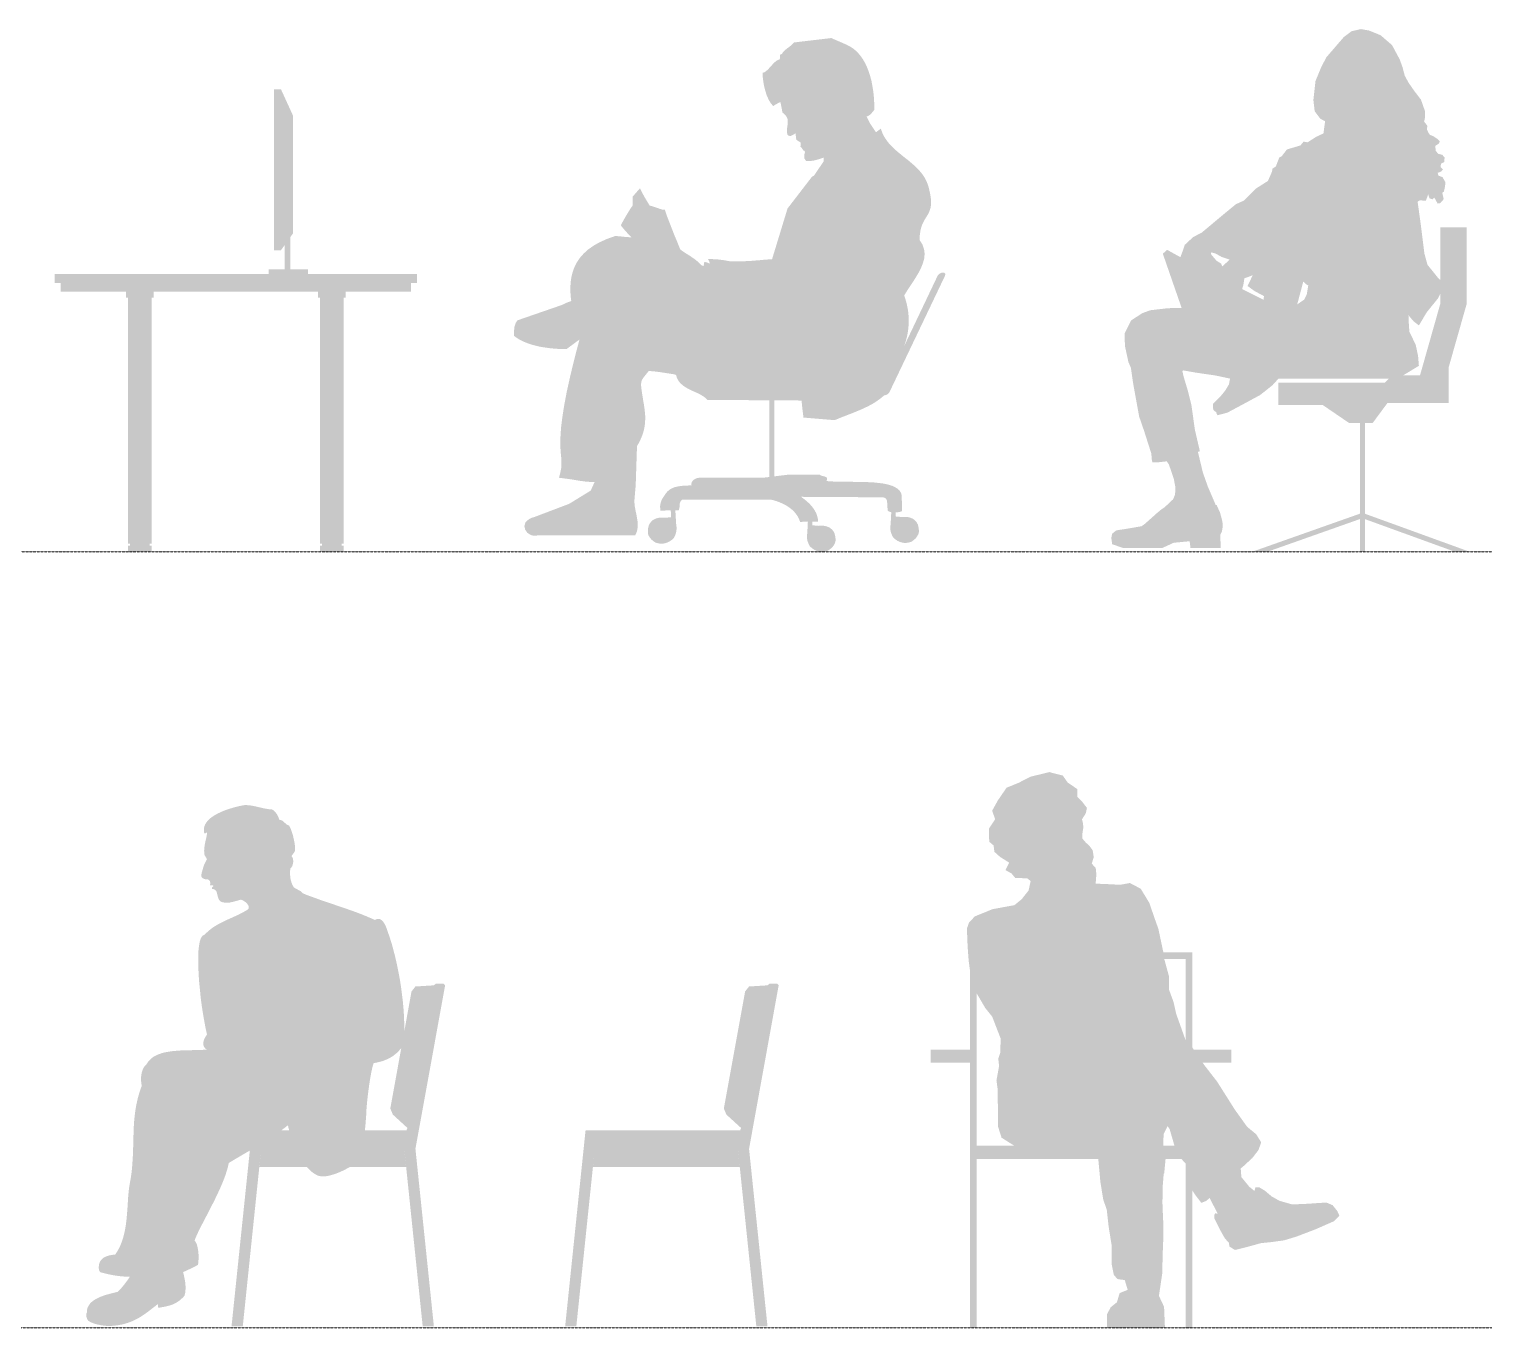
# Model space of a CAD drawing. Header units: inches. Extents: x -449 to 9267, y -5852 to 3388.
# Drawn here: x 4305 to 6089, y -5851 to -4258 of the extents above; entities that cross this region are included whole.
import ezdxf

# ---------------------------------------------------------------- set-up
doc = ezdxf.new("R2010")
doc.units = ezdxf.units.IN
doc.header["$MEASUREMENT"] = 0
doc.linetypes.add('TRATTEGGIATA2', pattern=[0.375, 0.25, -0.125])
doc.layers.add('FIGURE_PERSONE', color=252, linetype='Continuous', lineweight=0)

msp = doc.modelspace()

# ---------------------------------------------------------------- hatches: boundary and pattern name
at = {"layer": 'FIGURE_PERSONE'}
h = msp.add_hatch(color=256, dxfattribs=at)
h.paths.add_polyline_path([(6040.9, -4453.6), (6041.9, -4446.2), (6038.3, -4439.8), (6033.2, -4437.9), (6032.3, -4434.5), (6036.6, -4432.9), (6038.8, -4430.2), (6035.8, -4427.2), (6036.5, -4423.2), (6040.3, -4421.2), (6040.8, -4415.8), (6038, -4412.4), (6033, -4411.1), (6030, -4407.6), (6029.3, -4401.5), (6033.9, -4398.4), (6034.8, -4395.8), (6031.9, -4392.9), (6027.6, -4389.9), (6022.7, -4387.8), (6020.6, -4384.6), (6019.1, -4381), (6019.7, -4376.8), (6015.7, -4371.7), (6016.6, -4367.4), (6016.9, -4359.3), (6011.8, -4344.7), (6003.3, -4333.6), (5996.6, -4323.9), (5991.9, -4315.3), (5989.4, -4305.5), (5985.7, -4295.3), (5976.4, -4277.9), (5962.3, -4265.7), (5947.9, -4259.9), (5938.2, -4258.2), (5926.7, -4260.8), (5917.1, -4268.1), (5895.8, -4292.8), (5889.5, -4304.9), (5882.5, -4321.9), (5879.9, -4345.1), (5881.5, -4359), (5888.3, -4368), (5894.3, -4371.3), (5892.2, -4386.2), (5883.7, -4390.1), (5872.7, -4397.1), (5867.9, -4396.2), (5864, -4400.9), (5847.5, -4405.8), (5840.8, -4414.4), (5838.2, -4415.5), (5833.8, -4426.7), (5829.8, -4429.3), (5829.2, -4432.9), (5824.2, -4444.4), (5809.9, -4453.5), (5794.9, -4468.4), (5784.8, -4473), (5766.5, -4488.1), (5742.9, -4507.9), (5732.5, -4513.2), (5722.1, -4522.9), (5719.2, -4531.6), (5716.8, -4537.9), (5700.5, -4528.9), (5695.3, -4533.7), (5718.3, -4600.1), (5701.5, -4600.5), (5679.9, -4603), (5670.1, -4606.6), (5656.4, -4615.5), (5648.4, -4631.4), (5648.8, -4646.7), (5653.1, -4666.6), (5656.1, -4673.5), (5659, -4693.4), (5666.3, -4733.5), (5672.4, -4751.2), (5681.2, -4778.8), (5681.9, -4787.4), (5682.6, -4789.3), (5687.5, -4789.7), (5700.2, -4788.3), (5702.8, -4792.3), (5708.7, -4809.6), (5710.7, -4820.2), (5710.3, -4829), (5707.9, -4834.8), (5697.8, -4844.3), (5693.3, -4847.4), (5687.8, -4852), (5673, -4865.2), (5669.1, -4867.9), (5649.2, -4871.3), (5638.4, -4872.9), (5633.3, -4876.8), (5632.1, -4882), (5632.9, -4888.1), (5633.1, -4889.9), (5646.4, -4894.5), (5694.7, -4894.5), (5708.7, -4888.1), (5728.2, -4886.3), (5729.2, -4894.5), (5766.3, -4894.5), (5765.7, -4878.4), (5767.8, -4874.1), (5768.8, -4867.9), (5768.3, -4861.8), (5765.4, -4851.1), (5761.2, -4841.7), (5760.2, -4842), (5750.4, -4819), (5744.4, -4802.1), (5738.3, -4776.6), (5740.7, -4775.8), (5734.6, -4749.6), (5730.3, -4718.9), (5726.1, -4702.2), (5720.8, -4684.5), (5719.2, -4677.4), (5720.6, -4676.8), (5735.7, -4679.5), (5759.3, -4682.9), (5777.7, -4686.8), (5776.4, -4693.8), (5771.6, -4701.8), (5765.3, -4709.4), (5760.6, -4714.1), (5756.9, -4717.6), (5756.6, -4721.8), (5757.4, -4725.3), (5761.3, -4728.8), (5761, -4729.8), (5762.6, -4731.7), (5774.4, -4728.6), (5793.3, -4718.5), (5814.7, -4706.9), (5829.8, -4694.9), (5836.9, -4687.1), (5983.4, -4687.1), (5988.7, -4683.6), (6001.6, -4675.8), (6009.3, -4671.1), (6008.3, -4659.2), (6005.4, -4645.4), (5997.6, -4629.2), (5996.9, -4618.8), (5996.5, -4609.1), (6002.7, -4616.5), (6009.3, -4621.6), (6018.9, -4605.5), (6032.7, -4588.4), (6035.5, -4583), (6035.5, -4565.8), (6033, -4563.6), (6019.8, -4547.2), (6016, -4533.4), (6011.8, -4499.4), (6007.7, -4469.8), (6010.8, -4468), (6014, -4468.5), (6017.9, -4468.6), (6020.7, -4460.9), (6022.2, -4465.6), (6026, -4467.1), (6028.1, -4464.7), (6032.3, -4472.2), (6035.5, -4471.6), (6039.7, -4466.8), (6038, -4459), (6039.9, -4457.5)])
h.paths.add_polyline_path([(5867.5, -4567.8), (5870.6, -4570.9), (5873.6, -4572.6), (5871.8, -4583.5), (5868.6, -4590), (5860.1, -4595.8)], flags=16)
h.paths.add_polyline_path([(5805.6, -4560), (5799.1, -4573.2), (5807.8, -4579.5), (5819.4, -4585.7), (5818.7, -4590.1), (5792.5, -4577.1), (5793.9, -4572.3), (5794.6, -4568.6), (5795.3, -4563.7), (5799.2, -4562.5)], flags=16)
h.paths.add_polyline_path([(5777.1, -4540.9), (5770.8, -4546.9), (5768.2, -4549.2), (5766.7, -4545.7), (5761.1, -4542.3), (5754.2, -4534.1), (5754.6, -4532), (5759.8, -4533.4), (5767.4, -4537.6)], flags=16)
for points in [[(4964.1, -4650.6), (4960.5, -4650.6), (4956.6, -4650.5), (4952.6, -4650.3), (4948.5, -4650), (4944.2, -4649.6), (4939.9, -4649), (4935.5, -4648.4), (4931.1, -4647.6), (4926.7, -4646.6), (4922.4, -4645.5), (4918.2, -4644.1), (4914.1, -4642.6), (4910.2, -4640.9), (4906.4, -4639), (4902.9, -4636.8), (4899.6, -4634.4), (4899.6, -4632.2), (4899.7, -4629.9), (4899.8, -4627.4), (4900.3, -4623.1), (4902, -4618.1), (4903.8, -4615.4), (4958.2, -4596.6), (4963, -4594.3), (4967.5, -4592.5), (4969.9, -4591.8), (4969.4, -4588.1), (4968.9, -4581.5), (4968.8, -4575), (4969.1, -4568.6), (4970.1, -4562.2), (4971.6, -4556.1), (4973.8, -4550.1), (4976.7, -4544.3), (4980.4, -4538.8), (4985.1, -4533.5), (4990.6, -4528.5), (4997.2, -4523.8), (5004.9, -4519.5), (5013.8, -4515.5), (5024, -4511.9), (5025.8, -4512.1), (5027.5, -4512.2), (5029.5, -4512.4), (5031.8, -4512.6), (5034.3, -4512.9), (5036.9, -4513.1), (5039.6, -4513.3), (5042.1, -4513.6), (5043.7, -4513.7), (5042, -4511.9), (5039.9, -4509.7), (5037.8, -4507.4), (5035.9, -4505.2), (5034, -4503.1), (5032.3, -4501), (5030.7, -4498.9), (5032.3, -4495.7), (5034.1, -4492.4), (5036, -4489), (5038, -4485.7), (5039.9, -4482.5), (5041.8, -4479.5), (5043.6, -4476.7), (5045.2, -4474.5), (5045.2, -4463.6), (5054.1, -4453.5), (5056.4, -4458.1), (5059.2, -4463.2), (5062.4, -4468.7), (5066, -4474.7), (5067.6, -4475), (5069.4, -4475.5), (5073.4, -4476.9), (5074.3, -4477.1), (5075.7, -4477.6), (5077, -4478.1), (5078.4, -4478.6), (5079.7, -4479), (5082.3, -4479.7), (5083.5, -4479.7), (5084.7, -4479.8), (5085.7, -4482.8), (5086.9, -4486.5), (5088.5, -4490.7), (5090.3, -4495.4), (5092.3, -4500.5), (5094.4, -4505.9), (5096.6, -4511.5), (5099, -4517.2), (5101.3, -4522.9), (5103.6, -4528.5), (5103.9, -4528.9), (5104.7, -4529.2), (5105.5, -4529.9), (5106.4, -4530.6), (5107.5, -4531.3), (5108.8, -4532.1), (5110.1, -4533), (5112.4, -4534.4), (5116.6, -4537.1), (5118.4, -4538.4), (5120.4, -4539.7), (5122.2, -4541.1), (5124.1, -4542.6), (5127.2, -4545.4), (5129.5, -4547.9), (5132.2, -4548.7), (5133, -4543.7), (5134.8, -4544.1), (5136.2, -4544.4), (5137.8, -4545), (5140, -4545.9), (5139.6, -4544.7), (5138.9, -4542.9), (5138.2, -4541.4), (5137.5, -4540.1), (5141.4, -4540.3), (5142.9, -4540.3), (5144.7, -4540.4), (5147.1, -4540.6), (5149, -4540.6), (5151, -4540.9), (5152.3, -4541), (5153.7, -4541.2), (5155.2, -4541.4), (5156.8, -4541.6), (5158.5, -4541.9), (5160.4, -4542.2), (5162.5, -4542.6), (5164.4, -4542.9), (5166.6, -4543.1), (5169, -4543.2), (5171.6, -4543.2), (5174.4, -4543.2), (5177.4, -4543.1), (5180.5, -4543), (5183.8, -4542.8), (5187.3, -4542.6), (5190.9, -4542.4), (5194.6, -4542.1), (5198.4, -4541.8), (5202.2, -4541.5), (5206.2, -4541.1), (5210.1, -4540.8), (5216.1, -4540.4), (5235.1, -4478.2), (5265.1, -4439.2), (5267.3, -4438.2), (5279.2, -4420.7), (5279.2, -4415.8), (5276.4, -4416.8), (5273.2, -4417.8), (5270.2, -4418.7), (5267.3, -4419.4), (5263, -4420), (5257.8, -4419.8), (5255.6, -4416.5), (5255.5, -4414), (5255.7, -4412.4), (5256.3, -4409.6), (5256.3, -4408.6), (5255.8, -4407.5), (5254.6, -4407.1), (5253, -4404.6), (5252.1, -4403.3), (5251.6, -4403), (5250.9, -4402.8), (5251.4, -4397.5), (5245.8, -4393.9), (5244.9, -4386), (5242.5, -4387.6), (5238.9, -4389.3), (5236.5, -4389), (5235.1, -4387.7), (5234.4, -4385.2), (5234.3, -4381.3), (5235.1, -4375.8), (5235.1, -4372.9), (5235.3, -4370.7), (5235.1, -4368.8), (5234.6, -4367.2), (5233.9, -4365.7), (5232.7, -4364.2), (5231, -4362.5), (5228.8, -4360.4), (5228.4, -4358.3), (5228, -4355.7), (5227.5, -4353), (5226.9, -4350.1), (5226.3, -4347.6), (5224.8, -4348.3), (5223.3, -4349.1), (5220.2, -4350.9), (5219.4, -4351.4), (5218.4, -4352), (5217.5, -4352.6), (5214.5, -4349.1), (5211.9, -4344.7), (5209.7, -4339.7), (5207.9, -4334.2), (5206.4, -4328.4), (5205.4, -4322.6), (5204.7, -4317), (5204.5, -4311.7), (5205.7, -4311.5), (5206.9, -4311), (5208.2, -4310.2), (5209.4, -4309.2), (5210.8, -4308), (5212.1, -4306.6), (5213.4, -4305.2), (5214.8, -4303.7), (5216.1, -4302.2), (5217.4, -4300.8), (5218.7, -4299.4), (5221.2, -4297.3), (5223.3, -4296), (5225, -4295.7), (5225.6, -4294.6), (5225.8, -4293.4), (5225.9, -4292.3), (5225.9, -4289.8), (5227, -4289), (5228.3, -4288.8), (5229.3, -4286.9), (5230.8, -4285.1), (5232.7, -4283.4), (5234.8, -4281.7), (5237.1, -4280.1), (5239.2, -4278.4), (5241.2, -4276.6), (5243, -4274.6), (5288.7, -4269.2), (5307.4, -4277.3), (5312.3, -4279.8), (5316.7, -4282.9), (5320.7, -4286.5), (5324.2, -4290.5), (5327.4, -4295), (5330.2, -4299.8), (5332.6, -4305), (5334.7, -4310.4), (5336.5, -4316), (5338, -4321.8), (5339.1, -4327.7), (5340.1, -4333.7), (5340.8, -4339.7), (5341.2, -4345.6), (5341.5, -4351.4), (5341.6, -4357.1), (5339.5, -4359.7), (5336.9, -4362.7), (5334.7, -4364.4), (5332.6, -4365.2), (5332, -4365.5), (5333.5, -4368.4), (5336.1, -4373.7), (5343.5, -4384.8), (5345.1, -4383.5), (5346.8, -4382.3), (5349.5, -4380.3), (5351.5, -4386), (5354.2, -4391.1), (5357.4, -4395.8), (5361, -4400.2), (5365.1, -4404.2), (5369.4, -4408.1), (5374, -4411.9), (5378.6, -4415.6), (5383.3, -4419.3), (5387.8, -4423.1), (5392.2, -4427), (5396.3, -4431.2), (5400, -4435.6), (5403.2, -4440.4), (5405.9, -4445.6), (5407.9, -4451.3), (5409.6, -4458.4), (5410.7, -4464.5), (5411.1, -4469.6), (5411, -4474), (5410.4, -4477.7), (5409.4, -4480.8), (5408.2, -4483.8), (5406.7, -4486.4), (5405.1, -4488.9), (5403.5, -4491.6), (5401.9, -4494.4), (5400.4, -4497.6), (5399.1, -4501.3), (5398, -4505.7), (5397.3, -4510.8), (5397.1, -4516.9), (5400.6, -4522.5), (5402.5, -4528.2), (5403.2, -4533.9), (5402.7, -4539.6), (5401.1, -4545.3), (5398.8, -4551.1), (5395.9, -4556.8), (5392.5, -4562.5), (5388.9, -4568.2), (5385.2, -4573.8), (5381.5, -4579.4), (5378.1, -4584.9, -0.183544), (5377.8, -4647.6), (5419.4, -4560.1), (5421.7, -4558.1), (5423.7, -4557), (5426.8, -4556.7), (5428.7, -4558.6), (5428.1, -4560.9), (5359.8, -4704), (5358.5, -4705.2), (5357.4, -4706.2), (5355.1, -4707.1), (5353.7, -4707.3), (5350.1, -4710.4), (5347.8, -4712.1), (5345.3, -4713.9), (5342.7, -4715.7), (5340, -4717.4), (5337, -4719), (5334, -4720.7), (5330.7, -4722.2), (5327.4, -4723.8), (5324, -4725.3), (5320.6, -4726.7), (5317.2, -4728.1), (5313.7, -4729.5), (5310.3, -4730.8), (5307, -4732.1), (5303.9, -4733.3), (5300.8, -4734.5), (5297.9, -4735.7), (5295.3, -4736.8), (5292.8, -4737.8), (5254.6, -4734.6), (5254, -4729.4), (5253.2, -4722.9), (5252.4, -4715.3), (5252.2, -4713.7), (5219, -4713.5), (5219, -4806.7), (5237.2, -4804.5), (5274.4, -4804.5), (5275.6, -4805.4), (5277.3, -4806), (5280.3, -4806.8), (5283.5, -4808.3), (5283.7, -4810.4), (5282.8, -4812.4), (5285.8, -4812.7), (5289, -4812.9), (5292.3, -4813.1), (5295.8, -4813.2), (5299.4, -4813.3), (5303, -4813.3), (5306.8, -4813.4), (5310.6, -4813.4), (5314.5, -4813.4), (5318.4, -4813.5), (5322.3, -4813.5), (5326.1, -4813.6), (5330, -4813.7), (5333.8, -4813.8), (5337.6, -4814), (5341.3, -4814.2), (5344.8, -4814.6), (5348.4, -4815), (5351.7, -4815.4), (5354.9, -4816), (5357.9, -4816.7), (5360.8, -4817.5), (5363.4, -4818.3), (5367.5, -4820.3), (5369.9, -4821.8), (5372.6, -4824.2), (5374.6, -4827.9), (5375.2, -4830.9), (5375.2, -4833.3), (5375.4, -4849.4), (5374.1, -4849.9), (5372, -4850.4), (5370.2, -4850.8), (5367.8, -4851), (5367.6, -4855.9), (5375.2, -4856.6), (5377, -4856.4), (5378.7, -4856.4), (5380.4, -4856.4), (5383.1, -4856.7), (5385.3, -4857.3), (5386.8, -4857.9), (5388.9, -4858.7), (5391.7, -4861), (5393.5, -4863.2), (5395, -4866), (5395.6, -4868.6), (5396.1, -4872.1), (5396.1, -4875.2), (5395.6, -4877.4), (5394.4, -4879.7), (5392.5, -4882.5), (5389.8, -4884.9), (5386.8, -4887), (5382.6, -4888.1), (5379.6, -4888.4), (5376.2, -4888.1), (5372.8, -4887.1), (5369.9, -4885.8), (5368.2, -4884.6), (5366.9, -4883.7), (5364.6, -4881.6), (5363.4, -4879.3), (5361.9, -4875.7), (5361.2, -4872.2), (5361, -4868.7), (5361.5, -4865.7), (5362.3, -4850.7), (5359.3, -4849.8), (5357.8, -4848.5), (5357.6, -4844.3), (5357.4, -4840.8), (5357.2, -4838), (5356.8, -4835.9), (5356, -4834.3), (5354.7, -4833.3), (5352.9, -4832.6), (5350.3, -4832.4), (5252.1, -4831.8), (5252, -4831.9), (5252.4, -4832.3), (5253.3, -4833), (5254.5, -4833.9), (5256, -4835), (5257.7, -4836.4), (5259.6, -4838.1), (5261.6, -4839.9), (5263.6, -4842), (5265.5, -4844.3), (5267.4, -4846.8), (5269, -4849.5), (5270.5, -4852.4), (5271.5, -4855.5), (5272.3, -4858.8), (5272.5, -4862.3), (5265.6, -4862.3), (5265.4, -4866.7), (5273, -4867.4), (5274.8, -4867.2), (5276.5, -4867.2), (5278.2, -4867.2), (5280.9, -4867.5), (5283.1, -4868.1), (5286.1, -4869.3), (5287.4, -4870.1), (5289.5, -4871.8), (5291.3, -4874), (5292.8, -4876.8), (5293.4, -4879.4), (5293.9, -4882.9), (5293.9, -4886), (5293.4, -4888.2), (5292.2, -4890.6), (5290.3, -4893.3), (5287.6, -4895.7), (5284.6, -4897.8), (5282.3, -4898.4), (5280.5, -4898.9), (5277.4, -4899.2), (5274, -4898.9), (5272.6, -4898.5), (5270.6, -4898), (5267.7, -4896.6), (5264.7, -4894.5), (5262.4, -4892.4), (5261.2, -4890.1), (5259.7, -4886.5), (5259, -4883), (5258.8, -4879.5), (5259.3, -4876.5), (5260, -4862.4), (5250.5, -4862.5), (5249.7, -4860.3), (5248.8, -4858.1), (5247.6, -4855.9), (5246.2, -4853.8), (5244.7, -4851.8), (5242.9, -4849.8), (5241, -4847.9), (5238.8, -4846.1), (5236.5, -4844.4), (5233.9, -4842.7), (5231.1, -4841.2), (5228.2, -4839.8), (5225.1, -4838.4), (5221.8, -4837.2), (5218.3, -4836.1), (5214.6, -4835.2), (5208.8, -4835.2), (5105.7, -4835.2), (5104.3, -4837), (5103.5, -4838.3), (5103.1, -4839.4), (5102.9, -4840.5), (5102.8, -4841.8), (5102.7, -4844.5), (5101.7, -4848.2), (5101.1, -4848.2), (5098.9, -4848.2), (5097.5, -4848.3), (5098.6, -4866.6), (5099.1, -4869.6), (5098.9, -4872.5), (5098.4, -4875.8), (5097, -4879.7), (5095.6, -4882.3), (5093.6, -4884.4), (5090.6, -4886.4), (5089.3, -4887.1), (5087, -4888.1), (5083.8, -4889), (5080.4, -4889.3), (5077.3, -4889), (5075.4, -4888.5), (5073.1, -4887.9), (5070.8, -4886.3), (5068.4, -4884.4), (5066.2, -4881.8), (5064.4, -4878.6), (5063.8, -4876.1), (5063.8, -4873.9), (5064.1, -4870.3), (5064.9, -4866.9), (5066.4, -4864.1), (5068, -4862.2), (5070, -4860.3), (5071.7, -4859.4), (5074.4, -4858.2), (5076.8, -4857.6), (5079.5, -4857.3), (5081.2, -4857.3), (5082.9, -4857.3), (5084.7, -4857.5), (5092.3, -4856.8), (5091.9, -4848.4), (5090.3, -4848.4), (5088.4, -4848.5), (5086.5, -4848.5), (5084.8, -4848.6), (5083.2, -4848.6), (5081.7, -4848.7), (5080.5, -4848.7), (5079.6, -4848.7), (5079, -4848.7), (5079, -4846.7), (5078.8, -4843.3), (5079.5, -4839), (5080.5, -4836.2), (5081.9, -4833.5), (5083.8, -4830.6), (5084.8, -4829.2), (5085.7, -4827.8), (5086.8, -4826.5), (5087.8, -4825.3), (5089.9, -4823.4), (5093, -4821.5), (5096.7, -4820), (5100.2, -4819.2), (5103.1, -4818.7), (5106.3, -4818.3), (5109.9, -4818), (5114, -4817.9), (5117.4, -4817.9), (5117.1, -4815.9), (5117.6, -4814), (5118.9, -4811.9), (5121.2, -4810.1), (5124.5, -4808.7), (5129.1, -4808.2), (5205.8, -4808.3), (5212.8, -4807.5), (5212.8, -4713.4), (5136.7, -4713), (5134.9, -4711), (5132.8, -4709.2), (5130.4, -4707.7), (5127.8, -4706.2), (5125, -4704.8), (5122, -4703.4), (5118.9, -4702.1), (5115.9, -4700.7), (5113, -4699.2), (5110.1, -4697.5), (5107.4, -4695.7), (5105, -4693.6), (5102.8, -4691.4), (5100.9, -4688.8), (5099.4, -4685.8), (5098.4, -4682.5), (5096.4, -4681.6), (5093.8, -4681.2), (5091.1, -4680.8), (5088.5, -4680.4), (5085.9, -4680), (5081.3, -4679.3), (5078.2, -4678.8), (5075.8, -4678.5), (5073.4, -4678.2), (5071.1, -4678), (5068.9, -4677.8), (5066.8, -4677.6), (5064.8, -4677.6), (5062.6, -4680.4), (5060.6, -4682.8), (5059, -4684.8), (5057.6, -4686.8), (5056.5, -4688.7), (5055.8, -4690.9), (5055.5, -4693.3), (5055.6, -4696.2), (5056.1, -4700.8), (5056.8, -4705.4), (5057.5, -4709.9), (5058.2, -4714.3), (5059, -4718.7), (5059.6, -4723), (5060.1, -4727.4), (5060.5, -4731.7), (5060.6, -4736.1), (5060.4, -4740.5), (5059.9, -4745.1), (5059, -4749.7), (5057.7, -4754.4), (5055.8, -4759.3), (5053.5, -4764.4), (5050.5, -4769.6), (5048.9, -4817.6), (5047.2, -4837.4), (5047.7, -4843), (5048.8, -4849), (5050.1, -4855.2), (5051.1, -4861.5), (5051.5, -4867.7), (5050.6, -4873.7), (5048.3, -4879.2), (4928, -4879.2), (4925.5, -4879.6), (4923.1, -4879.4), (4920.8, -4878.8), (4918.7, -4877.8), (4915.8, -4875.7), (4913.4, -4872.1), (4912.4, -4867.8), (4913.7, -4863.3), (4916, -4860.8), (4918.3, -4859.1), (4921.3, -4857.6), (4925.1, -4856.4), (4967.3, -4840.4), (4993.7, -4824.2), (4998.5, -4813.7), (4994.2, -4813.7), (4990.3, -4813.3), (4987.3, -4813.1), (4984.4, -4812.7), (4981.4, -4812.3), (4978.3, -4811.8), (4975, -4811.3), (4971.6, -4810.7), (4967.8, -4810.1), (4963.8, -4809.6), (4959.5, -4809), (4954.8, -4808.4), (4956.5, -4802.1), (4957.5, -4796.8), (4957.9, -4792), (4957.8, -4787.5), (4957.5, -4782.9), (4957, -4777.8), (4956.6, -4772), (4956.5, -4765.1), (4956.7, -4756.8), (4957.4, -4746.7), (4958.9, -4734.4), (4961.2, -4719.8), (4964.5, -4702.2), (4969.1, -4681.7), (4975, -4657.6), (4980, -4638.9)], [(4628.8, -4364.6), (4613.9, -4332), (4605.3, -4332), (4605.3, -4529.4), (4613.9, -4529.4), (4618.5, -4522.9), (4618.5, -4552.8), (4598.8, -4552.8), (4598.8, -4558.7), (4336.5, -4558.7), (4336.5, -4569.4), (4343.8, -4569.4), (4343.8, -4580.1), (4424, -4580.1), (4424, -4587.4), (4426.4, -4587.4), (4426.4, -4889.2), (4428.8, -4889.2), (4428.8, -4891.6), (4426.4, -4891.6), (4426.4, -4898.5, 0.022878), (4455.5, -4898.5), (4455.5, -4891.6), (4453.1, -4891.6), (4453.1, -4889.2), (4455.5, -4889.2), (4455.5, -4587.4), (4458, -4587.4), (4458, -4580.1), (4659.3, -4580.1), (4659.3, -4587.4), (4661.8, -4587.4), (4661.8, -4889.2), (4664.2, -4889.2), (4664.2, -4891.6), (4661.8, -4891.6), (4661.8, -4898.5, 0.022878), (4690.9, -4898.5), (4690.9, -4891.6), (4688.5, -4891.6), (4688.5, -4889.2), (4690.9, -4889.2), (4690.9, -4587.4), (4693.4, -4587.4), (4693.4, -4580.1), (4773.5, -4580.1), (4773.5, -4569.4), (4780.8, -4569.4), (4780.8, -4558.7), (4647.1, -4558.7), (4647.1, -4552.8), (4625.3, -4552.8), (4625.3, -4513.5), (4628.8, -4508.5)], [(6045.9, -4672.6), (6068, -4594.8), (6068, -4501.4), (6035.6, -4501.4), (6035.6, -4594.8), (6010.6, -4683), (5976.4, -4683), (5967.4, -4691.9), (5837, -4691.9), (5837, -4719.3), (5891.5, -4719.3), (5923.9, -4741.4), (5936.9, -4741.4), (5936.9, -4852.5), (5804.5, -4899.3), (5823.2, -4899.3), (5936.9, -4859.1), (5936.9, -4899.3), (5943, -4899.3), (5943, -4859.1), (6053.8, -4899.3), (6071.9, -4899.3), (5943, -4852.5), (5943, -4741.4), (5952.5, -4741.4), (5970.7, -4716.8), (6045.9, -4716.8)]]:
    msp.add_hatch(color=256, dxfattribs=at).paths.add_polyline_path(points)
at = {"layer": 'FIGURE_PERSONE', "linetype": 'Continuous'}
h = msp.add_hatch(color=252, dxfattribs=at)
h.paths.add_polyline_path([(5613, -5287), (5608.1, -5281.6), (5610.6, -5273.7), (5609.2, -5265.2), (5605.5, -5260.2), (5600.7, -5255.6), (5596.4, -5250.6), (5596.8, -5243.9), (5597.9, -5236.8), (5597.1, -5230.8), (5596.1, -5227.4), (5600.8, -5220), (5602.2, -5213.3), (5596.2, -5205.5), (5590.3, -5199.6), (5590.4, -5190.2), (5578.6, -5182.2), (5572.6, -5173.6), (5556.1, -5169.4), (5532.8, -5175.1), (5518.7, -5182.4), (5503.6, -5188.6), (5493, -5204.1), (5486, -5216.7), (5489.7, -5227.3), (5482, -5238.7), (5482.4, -5254.8), (5487.7, -5259.3), (5488.8, -5267.2), (5495.7, -5273.4), (5506.8, -5280.4), (5502.4, -5289.6), (5509.8, -5293.7), (5514.2, -5299.1), (5529.1, -5299.7), (5533.2, -5303), (5530.7, -5314.5), (5522.1, -5325.4), (5513.2, -5332.6), (5501.6, -5334.7), (5486.5, -5337.5), (5464.8, -5346.3), (5461.2, -5350.1), (5685.7, -5350.1), (5678.7, -5329.8), (5668.2, -5312.4), (5654.9, -5305.4), (5642.8, -5307.6), (5626.4, -5306.7), (5612.9, -5306.2), (5613.8, -5294.9)])
h.paths.add_polyline_path([(5731.3, -5390.3), (5695.9, -5390.3), (5689.8, -5361.5), (5688.8, -5358.8), (5685.7, -5350.1), (5461.2, -5350.1), (5457.6, -5353.9), (5455.2, -5360.8), (5455.4, -5371.8), (5456, -5384.6), (5457.2, -5400.6), (5458.8, -5412.6), (5458.8, -5446.3), (5466.9, -5446.3), (5466.9, -5440.5), (5470.3, -5446.3), (5706.6, -5446.3), (5702.8, -5436.1), (5702.8, -5419.8), (5697, -5398.4), (5723.1, -5398.4), (5723.1, -5446.3), (5731.3, -5446.3)])
h.paths.add_polyline_path([(5711.6, -5465.7), (5708.5, -5451.6), (5706.6, -5446.3), (5470.3, -5446.3), (5477.6, -5458.8), (5486.1, -5469.4), (5496.4, -5496.1), (5496, -5513.4), (5493.5, -5520.8), (5494.5, -5529.9), (5491.3, -5547.3), (5492.4, -5556), (5766.3, -5556), (5762.1, -5549.3), (5746.4, -5529), (5744.2, -5525.9), (5779.3, -5525.9), (5779.3, -5509.6), (5733.1, -5509.6), (5731.3, -5507), (5731.3, -5446.3), (5723.1, -5446.3), (5723.1, -5497.9)])
h.paths.add_polyline_path([(5766.3, -5556), (5492.4, -5556), (5492.8, -5557.6), (5493.2, -5604.1), (5497.5, -5617.7), (5512.8, -5627.4), (5466.9, -5627.4), (5466.9, -5556), (5458.8, -5556), (5458.8, -5661.7), (5466.9, -5661.7), (5466.9, -5643.7), (5616.1, -5643.7), (5617.8, -5661.7), (5696.9, -5661.7), (5697, -5661), (5698.6, -5644.6), (5698.5, -5643.7), (5717.9, -5643.7), (5723.1, -5649.2), (5723.1, -5851), (5731.3, -5851), (5731.3, -5682.1), (5734.7, -5687.5), (5742.5, -5697.6), (5748.3, -5695.4), (5752.7, -5691.7), (5762.7, -5711.2), (5759.6, -5710.4), (5758.4, -5712.8), (5758.5, -5716.7), (5765.2, -5730.3), (5771.3, -5741.1), (5776.3, -5746.7), (5777, -5751.3), (5783.8, -5755.4), (5797.7, -5752), (5815.8, -5747), (5828, -5745.8), (5844.1, -5743.6), (5859.2, -5739), (5883, -5729.9), (5905, -5720.2), (5911.8, -5713.4), (5909.2, -5707.6), (5903.5, -5700.5), (5895.9, -5697.3), (5885.2, -5697.9), (5874.3, -5698.7), (5854, -5699.6), (5838.3, -5695.1), (5828.8, -5689.8), (5820.4, -5682.7), (5813.6, -5678.6), (5809, -5678.4), (5807.6, -5683), (5801.4, -5678), (5791.6, -5666), (5790.8, -5655.5), (5794.9, -5652), (5805.1, -5642.6), (5812.5, -5633), (5815.9, -5623.5), (5809.9, -5613.6), (5798.7, -5604.4), (5783.9, -5583.8)])
h.paths.add_polyline_path([(5701.2, -5603.6), (5703.6, -5607.1), (5709.5, -5627.4), (5695.9, -5627.4), (5695.7, -5624.3), (5696.4, -5613)], flags=16)
h.paths.add_polyline_path([(5695.2, -5676.3), (5696.4, -5661.7), (5617.8, -5661.7), (5618.6, -5671.2), (5622.2, -5693.6), (5626.5, -5705.9), (5628.8, -5726.5), (5632.4, -5749), (5632.6, -5772.9), (5633.1, -5775.5), (5694.8, -5775.5), (5695, -5763), (5695.9, -5740.6), (5695.9, -5723.3), (5695.3, -5710.5), (5694.8, -5697.6)], flags=17)
h.paths.add_polyline_path([(5694.7, -5783.4), (5694.8, -5775.5), (5633.1, -5775.5), (5635.2, -5785.9), (5639.5, -5791), (5642.3, -5791.5), (5648.6, -5792.3), (5652.2, -5804.3), (5642.3, -5808.3), (5639, -5819.6), (5631.5, -5825.5), (5626.9, -5834.1), (5626.9, -5851), (5697.9, -5851), (5696.8, -5825.1), (5690.5, -5811.7)], flags=17)
h.paths.add_polyline_path([(5466.9, -5661.7), (5458.8, -5661.7), (5458.8, -5775.5), (5466.9, -5775.5)], flags=17)
h.paths.add_polyline_path([(5466.9, -5775.5), (5458.8, -5775.5), (5458.8, -5851), (5466.9, -5851)])
h.paths.add_polyline_path([(5466.9, -5446.3), (5458.8, -5446.3), (5458.8, -5509.6), (5410.8, -5509.6), (5410.8, -5525.9), (5458.8, -5525.9), (5458.8, -5556), (5466.9, -5556)])
msp.add_hatch(color=252, dxfattribs=at).paths.add_polyline_path([(4637.9, -5315.4), (4630.3, -5311.2), (4630, -5311.2), (4628.4, -5308.5), (4627.1, -5305.7), (4626.2, -5302.8), (4625.5, -5299.7), (4625.2, -5296.7), (4625, -5293.6), (4625.1, -5290.7), (4625.4, -5287.8), (4626.7, -5286.5), (4627.7, -5284.7), (4628.4, -5282.5), (4628.9, -5280.1), (4628.9, -5277.7), (4628.6, -5275.6), (4627.9, -5273.9), (4626.9, -5272.9), (4627.1, -5272.2), (4627.5, -5271.4), (4628.2, -5270.5), (4628.9, -5269.5), (4629.7, -5268.4), (4630.5, -5267.2), (4631, -5266), (4631.3, -5264.7), (4631.1, -5260.3), (4630.5, -5255.8), (4629.6, -5251.4), (4628.6, -5247.1), (4627.4, -5243.2), (4626.2, -5239.8), (4625, -5237), (4623.9, -5234.9), (4623, -5234.6), (4622.2, -5234.3), (4621.4, -5233.9), (4620.7, -5233.4), (4620, -5232.8), (4619.3, -5232.2), (4618.6, -5231.6), (4618, -5231), (4617.4, -5230.4), (4616.7, -5229.8), (4616, -5229.3), (4615.3, -5228.8), (4614.6, -5228.5), (4613.8, -5228.3), (4613, -5228.2), (4612.1, -5228.3), (4611.8, -5227.3), (4611.4, -5226.2), (4611, -5225.1), (4610.4, -5224.1), (4609.9, -5223), (4609.4, -5221.9), (4608.8, -5220.9), (4608.1, -5219.9), (4607.4, -5219), (4606.7, -5218.1), (4605.9, -5217.3), (4605.1, -5216.6), (4604.3, -5216), (4603.5, -5215.6), (4602.6, -5215.2), (4601.7, -5215), (4599.9, -5214.9), (4598.1, -5214.8), (4596, -5214.4), (4593.9, -5214), (4591.6, -5213.6), (4589.4, -5213), (4587, -5212.5), (4584.7, -5211.9), (4582.3, -5211.4), (4580, -5210.9), (4577.7, -5210.5), (4575.5, -5210.2), (4573.3, -5210), (4571.3, -5209.8), (4569.4, -5209.9), (4567.6, -5210.1), (4566.7, -5210.3), (4565.5, -5210.5), (4564.2, -5210.8), (4562.7, -5211.1), (4561.1, -5211.5), (4559.4, -5211.9), (4557.5, -5212.4), (4555.5, -5212.9), (4553.5, -5213.6), (4551.3, -5214.2), (4549.1, -5214.9), (4546.9, -5215.7), (4544.7, -5216.5), (4542.4, -5217.4), (4540.2, -5218.4), (4538, -5219.4), (4535.8, -5220.5), (4533.8, -5221.6), (4531.8, -5222.8), (4529.9, -5224.1), (4528, -5225.4), (4526.3, -5226.8), (4524.8, -5228.3), (4523.5, -5229.8), (4522.3, -5231.4), (4521.2, -5233.1), (4520.4, -5234.8), (4519.8, -5236.6), (4519.5, -5238.5), (4519.4, -5240.5), (4519.5, -5242.6), (4520, -5244.6), (4520.6, -5244.6), (4521.1, -5244.5), (4521.6, -5244.3), (4522, -5244.1), (4522.4, -5243.9), (4522.7, -5243.7), (4522.9, -5243.4), (4523.1, -5243.2), (4523.2, -5245.1), (4522.8, -5247.5), (4522.2, -5250.5), (4521.4, -5253.9), (4520.6, -5257.7), (4520, -5261.7), (4519.7, -5265.9), (4520, -5270.2), (4520.2, -5271), (4520.6, -5271.8), (4521.1, -5272.6), (4521.5, -5273.3), (4521.9, -5274.1), (4522.4, -5274.8), (4522.8, -5275.5), (4523.1, -5276.3), (4521.8, -5278.7), (4520.5, -5281.2), (4519.4, -5283.9), (4518.5, -5286.7), (4517.7, -5289.4), (4517, -5291.9), (4516.5, -5294.3), (4516.2, -5296.3), (4516.4, -5297.7), (4517, -5298.7), (4517.9, -5299.5), (4518.9, -5300.1), (4520.2, -5300.6), (4521.6, -5300.8), (4523.1, -5301), (4524.6, -5301.1), (4525.8, -5301.9), (4526.6, -5302.9), (4527, -5304), (4527.2, -5305.1), (4527.2, -5306.2), (4527.1, -5307.1), (4527, -5307.8), (4527.1, -5308.2), (4531.2, -5308.5), (4530.9, -5309.2), (4530.5, -5309.7), (4530.1, -5310.2), (4529.7, -5310.6), (4529.4, -5311.1), (4529.2, -5311.6), (4529.2, -5312.1), (4529.5, -5312.7), (4531.2, -5312.9), (4532.6, -5313.5), (4533.7, -5314.3), (4534.5, -5315.4), (4535.1, -5316.7), (4535.5, -5318.1), (4535.8, -5319.6), (4536.2, -5321.1), (4536.6, -5322.6), (4537.1, -5324.1), (4537.7, -5325.5), (4538.6, -5326.8), (4539.7, -5327.9), (4541.3, -5328.7), (4543.1, -5329.2), (4545.5, -5329.5), (4546.5, -5329.6), (4547.4, -5329.6), (4548.5, -5329.6), (4549.6, -5329.5), (4550.8, -5329.4), (4551.9, -5329.2), (4553.1, -5328.9), (4554.4, -5328.6), (4555.7, -5328.3), (4557, -5328), (4558.3, -5327.6), (4559.6, -5327.3), (4560.9, -5326.9), (4562.1, -5326.5), (4563.4, -5326.2), (4564.7, -5325.9), (4565.7, -5326.2), (4566.7, -5326.5), (4567.8, -5327), (4568.8, -5327.7), (4569.8, -5328.4), (4570.8, -5329.1), (4571.6, -5329.9), (4572.5, -5330.8), (4573.1, -5331.7), (4573.7, -5332.6), (4574.2, -5333.5), (4574.4, -5334.4), (4574.5, -5335.3), (4574.4, -5336.1), (4574.1, -5336.9), (4573.5, -5337.5), (4572.1, -5338.6), (4570.6, -5339.5), (4569, -5340.4), (4567.4, -5341.3), (4565.8, -5342.2), (4564.2, -5343), (4562.5, -5343.9), (4560.8, -5344.7), (4559.1, -5345.5), (4557.3, -5346.3), (4555.5, -5347.1), (4553.8, -5347.9), (4552, -5348.7), (4550.2, -5349.5), (4548.4, -5350.3), (4546.7, -5351.1), (4544.8, -5352), (4543.1, -5352.8), (4541.3, -5353.7), (4539.5, -5354.6), (4537.8, -5355.5), (4536, -5356.5), (4534.3, -5357.6), (4532.6, -5358.6), (4530.9, -5359.7), (4529.3, -5360.8), (4527.7, -5362), (4526.1, -5363.3), (4524.6, -5364.6), (4523.1, -5366), (4521.6, -5367.4), (4520.2, -5368.9), (4517.7, -5370.1), (4515.8, -5372.9), (4514.3, -5377.3), (4513.3, -5383.1), (4512.6, -5390), (4512.4, -5397.9), (4512.5, -5406.7), (4512.9, -5416.1), (4513.5, -5425.9), (4514.5, -5435.9), (4515.5, -5446.1), (4516.8, -5456.1), (4518.3, -5465.8), (4519.9, -5474.9), (4521.5, -5483.5), (4523.2, -5491.2), (4521.4, -5493.9), (4519.9, -5496.6), (4519, -5499.3), (4518.7, -5501.9), (4518.9, -5504.4), (4519.7, -5506.5), (4521.1, -5508.3), (4523.1, -5509.7), (4520.6, -5509.8), (4518, -5510), (4515.4, -5510.1), (4512.8, -5510.2), (4510.1, -5510.2), (4507.3, -5510.3), (4504.6, -5510.4), (4501.8, -5510.4), (4499, -5510.5), (4496.3, -5510.5), (4493.5, -5510.7), (4490.7, -5510.8), (4488, -5511), (4485.3, -5511.2), (4482.6, -5511.4), (4480, -5511.7), (4477.4, -5512.1), (4474.9, -5512.5), (4472.4, -5512.9), (4470, -5513.5), (4467.7, -5514.1), (4465.5, -5514.9), (4463.2, -5515.7), (4461.2, -5516.6), (4459.2, -5517.6), (4457.3, -5518.7), (4455.6, -5520), (4454, -5521.4), (4452.5, -5522.9), (4451.1, -5524.5), (4449.9, -5526.3), (4448.8, -5528.2), (4446.4, -5530.5), (4444.6, -5533.6), (4443.4, -5537.1), (4442.6, -5541), (4442.3, -5544.8), (4442.4, -5548.3), (4442.7, -5551.4), (4443.3, -5553.8), (4440.5, -5561.8), (4438.3, -5569.5), (4436.6, -5577.2), (4435.3, -5584.6), (4434.4, -5592.1), (4433.7, -5599.4), (4433.3, -5606.6), (4433.1, -5613.9), (4432.9, -5621.2), (4432.7, -5628.5), (4432.5, -5635.9), (4432.1, -5643.5), (4431.6, -5651.1), (4430.9, -5658.9), (4429.8, -5667), (4428.3, -5675.2), (4427.6, -5679.6), (4427.1, -5684.4), (4426.6, -5689.3), (4426.3, -5694.6), (4425.9, -5700.1), (4425.6, -5705.7), (4425.1, -5711.5), (4424.6, -5717.4), (4423.9, -5723.2), (4423, -5729.1), (4421.8, -5734.9), (4420.3, -5740.6), (4418.5, -5746.1), (4416.3, -5751.4), (4413.6, -5756.5), (4410.5, -5761.3), (4408.5, -5761.3), (4406.4, -5761.5), (4404.6, -5761.9), (4402.8, -5762.3), (4401, -5762.8), (4399.5, -5763.4), (4398, -5764.1), (4396.5, -5764.9), (4395.2, -5765.8), (4394.2, -5766.8), (4393.2, -5768), (4392.4, -5769.1), (4391.7, -5770.5), (4391.2, -5771.9), (4390.8, -5773.4), (4390.7, -5774.9), (4390.5, -5775.7), (4390.3, -5776.6), (4390.5, -5777.8), (4390.7, -5779), (4391, -5780.3), (4391.5, -5781.4), (4392, -5782.2), (4392.6, -5782.8), (4394.8, -5783.4), (4397, -5783.9), (4399.2, -5784.5), (4401.3, -5785), (4403.5, -5785.4), (4405.7, -5785.9), (4407.9, -5786.3), (4410.1, -5786.7), (4412.3, -5787), (4414.6, -5787.3), (4416.8, -5787.6), (4419.1, -5787.8), (4421.4, -5788), (4423.8, -5788), (4426.3, -5788.1), (4428.7, -5788.1), (4427.5, -5790), (4426.3, -5791.7), (4425.2, -5793.2), (4424.1, -5794.6), (4423.2, -5795.9), (4422.3, -5797.1), (4421.4, -5798.3), (4420.5, -5799.3), (4419.7, -5800.4), (4418.9, -5801.3), (4418.1, -5802.2), (4417.3, -5803.1), (4416.4, -5804), (4415.5, -5804.9), (4414.6, -5805.8), (4413.6, -5806.8), (4411.1, -5807.4), (4408.3, -5808.1), (4405.4, -5808.8), (4402.2, -5809.7), (4399.1, -5810.5), (4395.9, -5811.6), (4392.8, -5812.8), (4389.8, -5814.1), (4386.9, -5815.6), (4384.2, -5817.3), (4381.8, -5819.2), (4379.8, -5821.2), (4378.1, -5823.6), (4376.8, -5826.1), (4376.1, -5829), (4375.9, -5832.1), (4375.3, -5833.3), (4375.1, -5834.6), (4375.2, -5836), (4375.4, -5837.5), (4375.9, -5839), (4376.4, -5840.4), (4377.1, -5841.5), (4377.9, -5842.4), (4379.4, -5843.3), (4381.1, -5844.2), (4383, -5845), (4384.9, -5845.7), (4387, -5846.3), (4389.2, -5846.9), (4391.4, -5847.3), (4393.7, -5847.8), (4395.9, -5848.1), (4398.1, -5848.4), (4400.3, -5848.5), (4402.5, -5848.6), (4404.5, -5848.6), (4406.4, -5848.5), (4408.2, -5848.4), (4409.8, -5848.2), (4412.2, -5847.9), (4414.6, -5847.6), (4416.9, -5847.2), (4419.2, -5846.8), (4421.4, -5846.2), (4423.4, -5845.6), (4425.5, -5845), (4427.5, -5844.3), (4429.5, -5843.6), (4431.4, -5842.8), (4433.3, -5841.9), (4435.1, -5841.1), (4436.9, -5840.2), (4438.6, -5839.2), (4440.3, -5838.3), (4441.9, -5837.3), (4443.5, -5836.3), (4445, -5835.3), (4446.5, -5834.3), (4448, -5833.2), (4449.4, -5832.2), (4450.8, -5831.2), (4452.2, -5830.1), (4453.5, -5829.1), (4454.8, -5828.2), (4456, -5827.1), (4457.2, -5826.2), (4458.4, -5825.3), (4459.6, -5824.4), (4460.7, -5823.5), (4461.8, -5822.7), (4462.9, -5821.9), (4463.4, -5826.3), (4465.8, -5826), (4468, -5825.6), (4470.2, -5825.2), (4472.4, -5824.8), (4474.5, -5824.3), (4476.5, -5823.8), (4478.5, -5823.2), (4480.4, -5822.5), (4482.4, -5821.7), (4484.3, -5820.8), (4486.1, -5819.7), (4488, -5818.5), (4489.9, -5817.1), (4491.8, -5815.4), (4493.7, -5813.7), (4495.6, -5811.6), (4496.5, -5807.8), (4496.9, -5803.7), (4496.9, -5799.8), (4496.6, -5795.8), (4496, -5792), (4495.3, -5788.5), (4494.6, -5785.3), (4493.9, -5782.6), (4495.2, -5782), (4496.5, -5781.4), (4497.6, -5780.9), (4498.7, -5780.3), (4499.7, -5779.8), (4500.7, -5779.4), (4501.7, -5779), (4502.7, -5778.5), (4503.7, -5778.1), (4504.7, -5777.6), (4505.8, -5777.1), (4506.9, -5776.6), (4508.1, -5775.9), (4509.4, -5775.2), (4510.7, -5774.4), (4512.2, -5773.6), (4512.7, -5769.5), (4512.9, -5765.1), (4512.8, -5760.7), (4512.4, -5756.4), (4511.7, -5752.3), (4510.8, -5748.8), (4509.5, -5745.9), (4508, -5743.9), (4508.7, -5742), (4509.4, -5740.1), (4510.4, -5737.9), (4511.4, -5735.7), (4512.5, -5733.3), (4513.7, -5730.8), (4515, -5728.2), (4516.4, -5725.4), (4517.9, -5722.6), (4519.4, -5719.7), (4520.9, -5716.7), (4522.6, -5713.6), (4524.2, -5710.5), (4525.8, -5707.3), (4527.5, -5704), (4529.2, -5700.7), (4530.9, -5697.4), (4532.6, -5694), (4534.2, -5690.7), (4535.8, -5687.3), (4537.4, -5683.9), (4539, -5680.5), (4540.4, -5677.2), (4541.9, -5673.8), (4543.2, -5670.5), (4544.5, -5667.2), (4545.7, -5664), (4546.7, -5660.8), (4547.7, -5657.7), (4548.6, -5654.6), (4549.3, -5651.6), (4549.9, -5648.7), (4552.1, -5647.4), (4554.4, -5646), (4556.7, -5644.7), (4558.9, -5643.3), (4561.3, -5642), (4563.6, -5640.6), (4565.9, -5639.2), (4568.2, -5637.9), (4570.6, -5636.5), (4573, -5635.1), (4575.3, -5633.7), (4577.7, -5632.3), (4580, -5630.9), (4582.4, -5629.6), (4584.7, -5628.1), (4587, -5626.7), (4589.4, -5625.3), (4591.7, -5623.8), (4594, -5622.4), (4596.4, -5620.9), (4598.6, -5619.5), (4601, -5618), (4603.2, -5616.5), (4605.4, -5615), (4607.6, -5613.5), (4609.8, -5611.9), (4612, -5610.4), (4614.2, -5608.8), (4616.3, -5607.2), (4618.4, -5605.7), (4620.5, -5604), (4622.5, -5602.4), (4623.2, -5606), (4624.3, -5609.9), (4625.5, -5614.1), (4626.9, -5618.4), (4628.6, -5623), (4630.5, -5627.5), (4632.5, -5632.2), (4634.7, -5636.7), (4637.1, -5641.2), (4639.7, -5645.5), (4642.4, -5649.4), (4645.3, -5653.1), (4648.3, -5656.5), (4651.4, -5659.4), (4654.7, -5661.8), (4658, -5663.7), (4659.3, -5664.2), (4660.6, -5664.6), (4662, -5664.9), (4663.4, -5665), (4664.9, -5665.2), (4666.5, -5665.2), (4668.1, -5665), (4669.8, -5664.9), (4671.5, -5664.6), (4673.2, -5664.2), (4674.9, -5663.8), (4676.6, -5663.3), (4678.5, -5662.8), (4680.2, -5662.2), (4682, -5661.5), (4683.8, -5660.8), (4685.6, -5660.1), (4687.4, -5659.3), (4689.1, -5658.5), (4690.9, -5657.7), (4692.6, -5656.8), (4694.3, -5655.9), (4696, -5655), (4697.6, -5654.2), (4699.2, -5653.2), (4700.8, -5652.3), (4702.2, -5651.4), (4703.7, -5650.6), (4705.1, -5649.7), (4706.3, -5648.9), (4707.6, -5648.1), (4708.7, -5647.2), (4709.6, -5646.1), (4710.4, -5644.3), (4711.2, -5641.8), (4712, -5638.7), (4712.9, -5635.2), (4713.7, -5631.3), (4714.4, -5626.9), (4715.1, -5622.3), (4715.8, -5617.4), (4716.4, -5612.3), (4717, -5607.2), (4717.5, -5602.1), (4717.9, -5596.9), (4718.3, -5591.9), (4718.6, -5587.1), (4718.8, -5582.5), (4719.3, -5576.3), (4720.1, -5568.7), (4721.1, -5560.3), (4722.3, -5551.6), (4723.6, -5543.4), (4725, -5536), (4726.4, -5530), (4727.7, -5526.2), (4730.7, -5525.8), (4733.5, -5525.1), (4736.3, -5524.4), (4739, -5523.6), (4741.6, -5522.6), (4744.2, -5521.5), (4746.6, -5520.4), (4749, -5519), (4751.3, -5517.5), (4753.5, -5515.8), (4755.6, -5514.1), (4757.7, -5512.2), (4759.5, -5510.1), (4761.4, -5507.9), (4763.1, -5505.6), (4764.7, -5503.1), (4765.1, -5494.9), (4765.2, -5486.5), (4765.1, -5477.9), (4764.8, -5469.1), (4764.2, -5460.1), (4763.4, -5451.1), (4762.3, -5442), (4761.1, -5432.8), (4759.7, -5423.7), (4758, -5414.7), (4756.2, -5405.7), (4754.2, -5396.9), (4752, -5388.2), (4749.7, -5379.8), (4747.1, -5371.6), (4744.4, -5363.8), (4743.7, -5361.7), (4743, -5359.8), (4742.2, -5358), (4741.4, -5356.4), (4740.5, -5354.8), (4739.7, -5353.5), (4738.7, -5352.4), (4737.8, -5351.4), (4736.8, -5350.6), (4735.8, -5349.9), (4734.7, -5349.6), (4733.6, -5349.4), (4732.6, -5349.4), (4731.4, -5349.6), (4730.3, -5350.1), (4729.2, -5350.8), (4726.6, -5349.6), (4724.1, -5348.5), (4721.4, -5347.4), (4718.8, -5346.2), (4716.1, -5345.2), (4713.4, -5344), (4710.7, -5343), (4707.9, -5341.9), (4705.1, -5340.9), (4702.4, -5339.9), (4699.5, -5338.9), (4696.7, -5337.9), (4693.9, -5336.9), (4691, -5335.9), (4688.1, -5334.9), (4685.2, -5334), (4682.4, -5333), (4679.5, -5332), (4676.6, -5331), (4673.8, -5330.1), (4670.9, -5329.1), (4668.1, -5328.1), (4665.2, -5327.2), (4662.4, -5326.2), (4659.6, -5325.2), (4656.7, -5324.1), (4654, -5323.1), (4651.2, -5322.1), (4648.4, -5321.1), (4645.7, -5320.1), (4643, -5319), (4640.4, -5317.9), (4640.1, -5317.4), (4639.7, -5316.9), (4639.1, -5316.4), (4638.6, -5315.8)])
h = msp.add_hatch(color=252, dxfattribs=at)
h.paths.add_polyline_path([(4801.4, -5430.9), (4778.8, -5432.3), (4774, -5438.4), (4748, -5581.9), (4751.1, -5589.4), (4769, -5605.8), (4767.8, -5608.8), (4604.4, -5608.8), (4578.3, -5608.8), (4553.3, -5848.9), (4567.1, -5848.9), (4589.2, -5635.8), (4765.5, -5635.8), (4765.1, -5631.4)])
h.paths.add_polyline_path([(4815.2, -5430.9), (4813.3, -5428.7), (4804.1, -5428.7), (4801.4, -5430.9), (4765.1, -5631.4), (4787.7, -5848.9), (4801.4, -5848.9), (4778.8, -5631.4)])
h.paths.add_polyline_path([(4765.5, -5635.8), (4589.2, -5635.8), (4587.4, -5653.8), (4767.4, -5653.8)], flags=17)
h = msp.add_hatch(color=252, dxfattribs=at)
h.paths.add_polyline_path([(5210.5, -5430.9), (5187.9, -5432.3), (5183.1, -5438.4), (5157, -5581.9), (5160.1, -5589.4), (5178.1, -5605.8), (5176.9, -5608.8), (5013.5, -5608.8), (4987.4, -5608.8), (4962.4, -5848.9), (4976.1, -5848.9), (4998.3, -5635.8), (5174.6, -5635.8), (5174.2, -5631.4)])
h.paths.add_polyline_path([(5224.2, -5430.9), (5222.4, -5428.7), (5213.2, -5428.7), (5210.5, -5430.9), (5174.2, -5631.4), (5196.8, -5848.9), (5210.5, -5848.9), (5187.9, -5631.4)])
h.paths.add_polyline_path([(5174.6, -5635.8), (4998.3, -5635.8), (4996.4, -5653.8), (5176.5, -5653.8)], flags=17)

# ---------------------------------------------------------------- linework, layer by layer
at = {"layer": 'FIGURE_PERSONE', "color": 252, "linetype": 'TRATTEGGIATA2'}
for p, q in [((2956.5, -4899.3), (9224.7, -4899.3)), ((4255.6, -5851), (9224.7, -5851))]:
    msp.add_line(p, q, dxfattribs=at)

doc.saveas('drawing.dxf')
